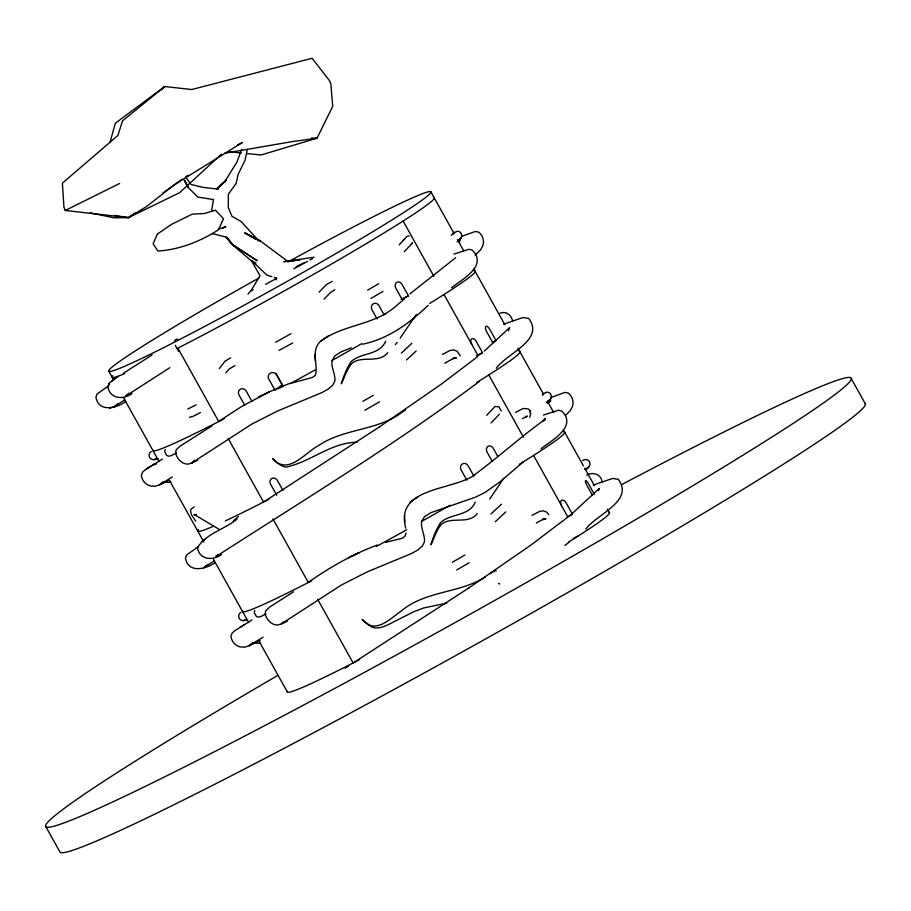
<?xml version="1.0" encoding="UTF-8"?>
<svg xmlns="http://www.w3.org/2000/svg" width="911" height="911" viewBox="0 0 911 911"><rect width="100%" height="100%" fill="white"/><g stroke="black" fill="none" stroke-linecap="round" stroke-linejoin="round"><path stroke-width="1.37" d="M362.305 619.742L371.631 626.984L375.651 628.032L380.98 627.508L387.426 625.071L413.23 612.01L423.319 608.058L446.789 603.128M211.477 211.637L213.459 199.577L197.698 197.027L187.495 186.744L184.238 180.48M219.449 420.905L241.506 406.568L269.656 391.662L287.887 384.055L312.53 377.393L315.308 375.412C318.543 364.309 310.218 350.302 320.786 341.101C339.94 326.833 365.174 325.455 385.638 313.635M405.748 528.221C394.634 486.611 452.744 491.029 475.212 474.563M247.314 149.381L245.082 160.165L238.09 174.502L236.131 183.487L228.388 194.168L228.285 207.617L231.952 216.283L241.005 221.464L258.815 240.789M165.221 449.51L164.686 451.685L166.838 455.546L168.945 456.206L171.029 455.682L176.427 453.052M254.795 610.438L254.26 612.613L256.412 616.474L258.519 617.134L260.603 616.61L266.001 613.98M110.049 142.287L115.31 123.247L164.72 86.534L191.777 89.529L312.109 58.27L329.543 80.737L330.864 83.892L332.709 106.336L317.051 138.199L261.024 154.995L247.018 153.56M457.06 241.688L461.194 237.839L461.82 235.653L461.262 233.432L459.668 231.793L457.47 231.155L453.211 233.068M529.701 417.409L530.703 413.731L529.883 410.622L528.323 408.948L523.153 408.458L515.683 412.398M546.634 402.616L550.768 398.767L551.394 396.581L550.836 394.372L549.242 392.721L547.044 392.083L542.785 393.996M174.297 341.887L175.47 339.632L177.634 339.143M132.015 393.495C123.907 399.997 109.684 399.086 107.976 386.913L109.183 383.292L114.866 378.839M107.976 386.913L109.183 383.292M544.539 420.711L545.233 418.639L542.603 421.429L545.359 419.14C520.58 436.984 497.884 457.527 473.447 475.633M406.055 533.106L404.883 536.34L402.104 538.321L385.569 542.364M241.688 149.347L236.906 162.135L224.402 182.166L226.349 180.127L216.602 189.26M459.349 242.235L460.169 240.037M508.497 330.773L509.693 327.55L484.276 351.088M598.47 490.63L599.267 488.49L570.229 515.353M387.801 352.705C378.52 364.036 362.1 355.028 351.851 363.375C346.784 369.251 344.665 377.234 341.318 383.816C343.481 376.619 346.579 368.454 350.929 361.861C360.779 352.067 379.124 356.019 385.717 341.204M477.375 513.633C468.095 524.964 451.674 515.968 441.425 524.315C436.358 530.168 434.228 538.185 430.892 544.744C433.067 537.547 436.141 529.382 440.503 522.789C450.353 512.995 468.698 516.947 475.291 502.132M219.323 368.591L225.028 361.155L230.711 357.864M503.692 478.343L489.731 499.057M589.041 466.66L586.115 469.541L589.406 466.125L590.032 463.915L589.474 461.706L587.88 460.055L585.682 459.44L582.562 460.499M400.157 338.129L416.429 314.295M225.871 372.827L229.333 368.887L235.015 365.584M247.997 294.105L250.252 291.372M395.363 344.62L397.116 342.49M549.743 400.977L547.693 403.402L550.825 400.783L547.625 403.129M403.174 240.527L406.955 236.382L409.164 235.881M399.223 244.877L404.165 239.377M404.302 251.743L412.592 242.736L411.442 244M319.021 292.18L326.4 284.631L332.185 281.374M324.043 299.093L330.704 292.351L334.758 289.744M486.713 415.291L495.072 406.465L499.069 406.864L501.232 410.998M491.018 423.011L499.376 414.186M238.534 516.389L233.296 520.978M401.398 353.081L411.863 343.276M406.488 359.947L416.168 350.997M490.972 514.009L501.437 504.204M495.277 521.73L505.742 511.925M455.659 257.711L409.904 293.889M161.794 89.597L164.72 86.534L122.541 120.821L117.861 135.5L62.415 183.134L63.952 207.332L65.273 210.487L128.485 217.627L179.638 192.665L221.453 154.141M453.621 233.273L452.961 233.945L454.521 232.419L451.15 235.345M543.195 394.201L542.535 394.873L544.095 393.358L542.341 394.896M194.487 460.249L191.709 463.027L188.008 464.154C181.665 464.086 176.871 458.632 175.55 452.756L176.279 449.67L180.207 446.06L212.343 425.665M283.139 622.111L281.283 623.955L277.582 625.083C271.239 625.014 266.445 619.56 265.124 613.684L265.853 610.609L269.781 606.999L293.581 591.763M458.825 240.14L461.194 237.839M548.388 401.079L550.768 398.767M151.272 451.469L149.632 453.04L149.005 455.227L149.563 457.447L151.158 459.087L153.355 459.725L158.081 458.654M240.846 612.397L239.206 613.968L238.58 616.166L239.137 618.375L240.732 620.027L242.93 620.664L247.655 619.594M216.567 189.294L225.04 181.38L216.602 188.919M217.843 554.697L215.406 556.94C304.16 499.706 394.714 444.864 479.288 381.47M128.872 393.165L125.57 396.194L169.833 367.702M404.347 299.013L391.764 309.603L383.873 314.705M237.156 518.94C225.211 529.166 205.191 533.846 197.55 547.841C199.224 559.901 213.311 560.971 221.419 554.548M496.279 368.215C506.618 353.422 545.063 340.179 528.687 318.383L523.016 317.518L503.669 324.157M585.853 529.143C596.193 514.351 634.637 501.107 618.262 479.311L612.591 478.446L593.243 485.085M163.228 481.657L159.584 484.789L155.018 486.28L150.235 485.905A12.412 12.299 80.4 0 1 141.33 475.394L142.56 472.114L145.68 469.495L162.42 459.053M252.802 642.585L249.159 645.728L244.592 647.22L239.809 646.833A12.412 12.299 80.4 0 1 230.904 636.333L232.134 633.043L235.254 630.423L251.994 619.981M475.189 255.148L480.837 249.58L483.012 245.264A12.412 12.299 80.4 0 0 478.765 232.146L475.337 231.485L462.23 236.177M565.685 415.291L570.411 410.508L572.586 406.204A12.412 12.299 80.4 0 0 568.339 393.074L564.911 392.413L550.574 397.64M428.102 305.367C409.597 323.246 388.371 338.801 362.658 344.21M117.781 403.721L114.137 406.784L124.841 399.838M207.344 564.661L203.7 567.724L214.449 560.743M276.158 389.612L282.251 384.579L275.931 373.214M523.506 461.695L499.888 481.896L484.937 492.498L475.36 497.235L431.21 512.529L424.549 516.696L421.656 521.456C420.483 528.574 425.198 534.928 424.435 542.022L422.135 546.304L417.58 550.13L411.225 553.649L367.179 571.903L341.226 585.113L281.283 623.955L287.318 621.211M477.637 356.622L441.345 384.146L378.896 427.293M567.211 517.55L530.919 545.074L468.47 588.221M345.144 668.253L348.423 666.169M451.492 287.751C462.253 279.221 488.045 265.898 472.24 250.104L468.949 249.307L453.803 254.112M541.066 448.679C551.827 440.161 577.62 426.826 561.802 411.043L558.511 410.235L543.377 415.052M564.911 545.427L568.863 542.398M135.375 212.696L128.485 217.627L113.932 217.809L90.337 212.867M162.967 192.95L182.428 179.137M547.09 401.728L549.128 400.35M378.703 283.685L367.645 290.154M382.996 291.406L370.971 298.409M185.844 176.745L188.121 175.151M496.017 340.6L492.851 342.787L486.52 331.41A4.521 1.913 62.1 0 1 485.905 326.377A4.521 1.913 62.1 0 1 489.685 329.224L496.017 340.6L492.361 342.536M584.964 469.529L587.766 467.719M320.49 341.318L328.712 335.704M410.052 502.257L418.286 496.632M201.889 541.487L205.077 539.335M111.996 380.775L118.453 376.425M490.118 573.714L494.946 570.468M309.023 581.833C330.34 567.018 353.069 554.036 377.461 544.983M379.397 426.952L264.509 501.426M468.971 587.88L354.083 662.354M379.523 401.831L364.821 410.246M464.804 555.038L452.403 562.246M469.097 562.759L456.707 569.967M152.148 354.926L123.372 373.282M145.68 469.495L154.449 463.836M240.083 627.303L244.023 624.764M471.682 344.21A4.521 2.676 62.8 0 1 471.739 338.812A4.521 2.676 62.8 0 1 476.202 341.318L482.523 352.682L478.002 355.575L444.01 294.492M108.455 385.979L97.124 393.951L95.906 397.196C98.707 412.74 116.528 408.196 125.707 401.614M198.04 546.896L186.687 554.89L185.457 558.136C188.258 573.691 206.091 569.136 215.281 562.543M373.408 395.306L362.829 401.318M485.347 576.97C459.235 593.562 424.765 590.579 400.601 611.532C388.872 619.719 374.615 634.796 362.236 619.4M290.951 333.711L275.646 342.24M408.39 295.813L402.172 299.548L395.852 288.183A4.521 3.621 64.4 0 1 396.752 282.364A4.521 3.621 64.4 0 1 402.058 284.448L408.39 295.813L401.113 299.298M172.35 476.897L159.584 484.789L169.378 480.165L203.893 542.079M263.063 637.153L249.159 645.728L260.125 640.501M292.738 342.969L278.971 350.45M442.416 354.39L450.341 350.359L453.872 349.926L456.992 351.156L460.283 355.848M444.796 363.25L452.004 359.173L456.4 357.875L453.04 358.217L454.623 358.114M531.99 515.319L539.916 511.299L543.446 510.855L546.566 512.084L548.821 514.647M536.294 523.051L541.578 520.101L545.962 518.814L542.614 519.145L544.197 519.042M253.133 289.687L250.844 291.03L259.965 275.714L251.8 261.252L232.1 244.444L226.338 236.894M155.565 459.19L156.441 458.7M245.139 620.118L246.004 619.628M522.356 418.661L527.458 416.179L525.499 416.532L526.387 416.805M196.081 404.837L187.814 409.005M200.374 412.558L193.143 416.35L189.499 417.306M265.636 284.334L276.227 278.572M222.489 228.41L225.939 226.532L218.196 229.265M278.459 388.655L282.877 386.264L276.545 374.899A4.521 4.384 50.4 0 0 270.487 373.043A4.521 4.384 50.4 0 0 268.813 379.09L275.145 390.455M293.843 268.768L307.519 261.389M310.002 260.056L312.496 258.713M476.328 355.871L482.523 352.682M225.336 520.898A184.375 8.358 -29.1 0 0 263.541 502.052L268.95 499.262M567.451 516.731L571.174 514.817L567.895 517.072L533.584 455.42M573.315 538.469L578.371 535.884M65.273 210.487L119.637 183.464M297.407 266.137L303.693 263.051M197.744 460.271L191.709 463.027L251.652 424.184L277.604 410.975L321.651 392.721L328.006 389.191L332.561 385.376L334.861 381.094C335.624 374 330.909 367.634 332.082 360.528L334.975 355.768L341.636 351.589L351.27 347.831M194.18 506.926L190.968 509.192L190.501 511.06L191.469 514.749L195.774 521.194M237.475 144.895L242.406 142.503L174.456 184.717L146.386 206.638L128.485 217.627L114.456 215.395M296.143 266.764L300.004 265.078M153.891 464.861L156.658 463.767M586.764 475.155C592.981 471.442 601.26 474.38 602.194 482.01M109.582 408.196L115.378 406.454M170.79 481.873L168.672 482.466L164.162 481.805M260.364 642.802L258.246 643.394L253.736 642.733M153.982 459.702L156.214 459.144M243.556 620.642L245.788 620.072M196.07 514.408L194.225 514.874L196.366 515.182L194.248 514.544L219.278 529.416M499.866 313.35C505.685 310.526 511.72 315.195 512.62 321.071M287.159 261.582L299.685 259.886L283.799 261.685L313.988 257.244M224.63 153.253L292.226 141.615L317.051 138.199L311.357 138.096M404.735 410.793A7.14 2.038 70.5 0 1 405.372 409.54C381.151 430.823 346.191 427.544 319.863 444.716C305.527 451.902 287.978 476.544 272.662 458.461C275.771 462.105 280.861 466.352 286.077 467.104C310.605 461.968 330.909 442.518 357.214 442.188M228.82 151.693L241.426 152.991M218.378 189.112L202.8 187.359L190.854 184.375L186.186 177.611M275.805 277.73L274.336 277.456L276.785 278.265L275.805 277.73L276.34 279.836M212.331 233.615L225.541 236.962L233.25 245.344L257.209 260.717L232.123 244.159L233.25 245.344L227.329 237.805M271.854 276.659L266.821 275.088L251.687 260.603L255.98 263.188M255.228 239.058L245.036 232.874L259.874 240.823L244.9 233.068L259.897 240.618L288.035 261.548M851.284 378.612L865.45 404.063M430.971 192.005L454.077 233.512M457.481 239.639L463.619 250.65M473.834 269.018L504.831 324.692M517.915 348.218L543.411 394.019M547.545 401.444L553.751 412.592M563.397 429.924L583.382 465.817M584.76 468.3L594.405 485.631M607.489 509.147L609.561 512.859M594.279 494.161L588.586 483.923A4.521 1.082 61.5 0 0 585.545 480.678A4.521 1.082 61.5 0 0 586.889 485.324L592.583 495.55M572.415 514.18L566.084 502.804A4.521 2.676 62.8 0 0 561.631 500.31A4.521 2.676 62.8 0 0 561.563 505.707M403.117 221.031L433.966 276.454M488.797 374.956L523.563 437.417M497.759 456.377L493.329 448.417A4.521 3.621 64.4 0 0 488.023 446.333A4.521 3.621 64.4 0 0 487.112 452.152L492.179 461.251M384.1 314.785L379.044 305.686A4.521 4.077 66.3 0 0 373.316 303.796A4.521 4.077 66.3 0 0 371.995 309.808L377.052 318.907M473.857 476.032L468.152 465.794A4.521 4.077 66.3 0 0 462.435 463.915A4.521 4.077 66.3 0 0 461.114 469.917L466.808 480.154M251.96 401.398L246.266 391.172A4.521 4.099 55.4 0 0 240.447 389.134A4.521 4.099 55.4 0 0 239.012 395.01L244.706 405.236M282.957 490.414L277.502 480.598A4.521 3.883 56.5 0 0 271.854 478.457A4.521 3.883 56.5 0 0 270.601 484.208L276.739 495.242M218.754 421.577L177.873 348.127A184.375 8.358 -29.1 0 0 353.354 251.299A184.375 8.358 -29.1 0 0 433.454 197.55M228.114 438.385L263.541 502.052M272.901 518.849L308.328 582.516M317.688 599.313L353.115 662.98M108.682 371.016L113.385 379.466M123.611 397.822L159.106 461.615M213.538 559.411L248.68 622.543M259.02 641.105L287.272 691.87M45.55 826.118L59.716 851.58A460.92 20.907 -29.1 0 0 474.642 645.045A460.92 20.907 -29.1 0 0 864.858 403.22M530.475 412.808L529.883 410.622M404.53 515.33L404.883 522.083M314.955 354.402L315.308 361.143M622.27 484.276A460.92 20.907 -29.1 0 1 762.871 442.769A460.92 20.907 -29.1 0 1 131.742 792.934A460.92 20.907 -29.1 0 1 277.775 675.415M124.625 373.681A184.375 8.358 -29.1 0 1 112.713 375.696M288.138 261.844A184.375 8.358 -29.1 0 1 404.917 211.739A184.375 8.358 -29.1 0 1 130.899 363.478A184.375 8.358 -29.1 0 1 258.804 278.083M563.909 431.939A184.375 8.358 -29.1 0 1 519.293 464.348M450.159 505.229A184.375 8.358 -29.1 0 1 421.406 521.536M406.761 529.724A184.375 8.358 -29.1 0 1 376.38 546.452M311.551 580.865A184.375 8.358 -29.1 0 1 242.633 610.848M519.122 351.464A184.375 8.358 -29.1 0 1 476.692 382.54M213.538 526.228A184.375 8.358 -29.1 0 1 198.382 529.61M608.696 512.403A184.375 8.358 -29.1 0 1 568.396 542.147M359.606 659.644A184.375 8.358 -29.1 0 1 287.421 691.312M474.335 271A184.375 8.358 -29.1 0 1 429.719 303.42M361.667 343.675A184.375 8.358 -29.1 0 1 331.843 360.608M314.921 370.048A184.375 8.358 -29.1 0 1 291.269 383.087M224.152 418.809A184.375 8.358 -29.1 0 1 153.059 449.92M178.875 351.646A12.412 3.006 61.5 0 1 175.356 345.337M494.309 571.721A7.14 2.038 70.5 0 1 496.222 571.015M499.729 583.905A7.14 2.038 70.5 0 1 498.454 583.359M157.387 234.047L153.139 243.829L157.876 251.072C179.729 249.603 200.215 241.495 218.538 229.766L223.468 218.742L215.52 210.19L204.246 213.527L192.221 214.153L171.667 224.277L157.387 234.047M269.656 391.662L258.929 396.9L269.656 391.662M359.219 552.59L348.503 557.839L359.219 552.59M187.962 186.561L184.614 180.367L187.962 186.561"/></g></svg>
